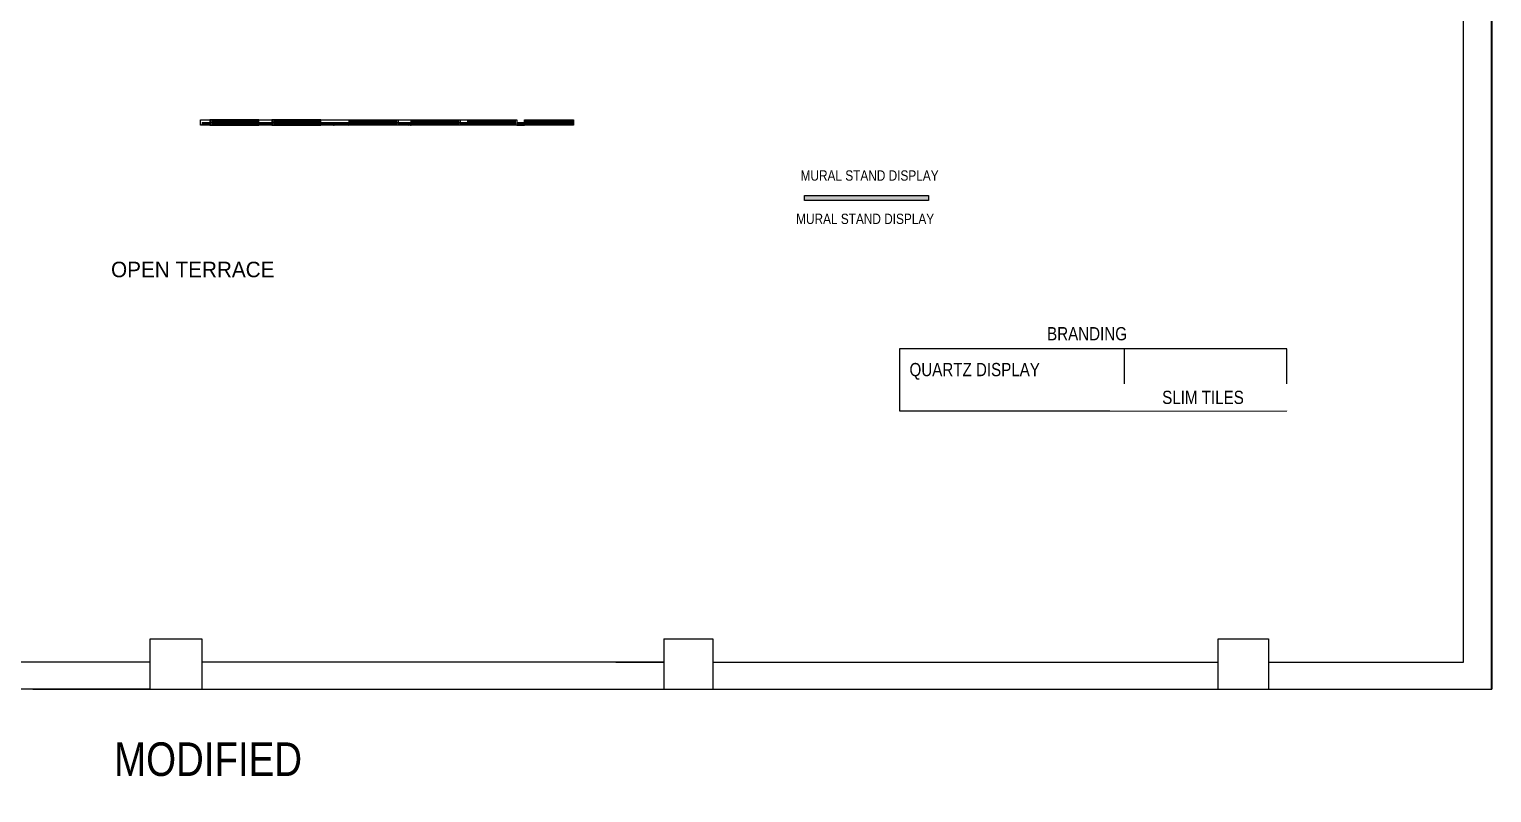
# Model space of a CAD drawing. Header units: inches. Extents: x -137722 to 81594, y -22256 to -1207.
# Drawn here: x -66036 to -65469, y -6930 to -6634 of the extents above; entities that cross this region are included whole.
import ezdxf

# ---------------------------------------------------------------- set-up
doc = ezdxf.new("R2010")
doc.units = ezdxf.units.IN
doc.header["$LTSCALE"] = 0.05
doc.header["$MEASUREMENT"] = 0
for name, color, linetype in [('00 floor', 7, 'Continuous'), ('beam', 7, 'Continuous'), ('Civil Dimension - Text', 7, 'Continuous'), ('HATCH', 251, 'Continuous'), ('text', 176, 'Continuous'), ('Vector Graphics', 7, 'Continuous')]:
    doc.layers.add(name, color=color, linetype=linetype)
doc.layers.add('FURNITURE', color=36, linetype='Continuous', lineweight=18)
doc.layers.add('WALL', color=7, linetype='Continuous', lineweight=35)
doc.styles.add('4MMOF3-8', font='ARIALN.TTF', dxfattribs={"height": 5.12})
doc.styles.get("Standard").update_dxf_attribs({"font": 'stylu.ttf', "height": 6})
pattern_1 = [(45, (2553.31547, 886.22819), (-0.08838834765, 0.08838834765), [])]
pattern_2 = [(45, (4612.43508, 1003.43226), (-0.08838834765, 0.08838834765), [])]
pattern_3 = [(45, (4684.45, 922.62824), (-0.08838834765, 0.08838834765), [])]
pattern_4 = [(45, (4684.45, 923.40824), (-0.08838834765, 0.08838834765), [])]
pattern_5 = [(45, (4708.45, 922.62824), (-0.08838834765, 0.08838834765), [])]
pattern_6 = [(45, (4708.45, 923.40824), (-0.08838834765, 0.08838834765), [])]

msp = doc.modelspace()

# ---------------------------------------------------------------- hatches: boundary and pattern name
at = {"layer": '00 floor', "true_color": 0xb3691e}
h = msp.add_hatch(color=32, dxfattribs=at)
h.dxf.hatch_style = 1
h.paths.add_polyline_path([(-65735.2721, -6698.3972), (-65735.2721, -6700.3972), (-65687.2721, -6700.3972), (-65687.2721, -6698.3972)])
at = {"layer": 'Civil Dimension - Text', "ltscale": 50, "true_color": 0xcd2027}
h = msp.add_hatch(dxfattribs=at)
h.set_pattern_fill('ANSI31', color=242)
h.set_pattern_definition(pattern_1)
h.paths.add_polyline_path([(-65968.6012, -6670.1988), (-65965.5872, -6670.1988), (-65965.5962, -6671.1988), (-65968.6012, -6671.1988)])
h = msp.add_hatch(dxfattribs=at)
h.set_pattern_fill('ANSI31', color=242)
h.set_pattern_definition(pattern_2)
h.paths.add_polyline_path([(-65946.6061, -6670.1988), (-65941.5962, -6670.1988), (-65941.5962, -6671.1988), (-65946.6061, -6671.1988)], flags=17)
h = msp.add_hatch(dxfattribs=at)
h.set_pattern_fill('ANSI31', color=242)
h.set_pattern_definition(pattern_2)
h.paths.add_polyline_path([(-65922.6061, -6670.1988), (-65917.1505, -6670.1988), (-65917.1505, -6671.1988), (-65922.6061, -6671.1988)])
h = msp.add_hatch(dxfattribs=at)
h.set_pattern_fill('ANSI31', color=242)
h.set_pattern_definition(pattern_2)
h.paths.add_polyline_path([(-65911.6949, -6670.1988), (-65917.1505, -6670.1988), (-65917.1505, -6671.1988), (-65911.6949, -6671.1988)])
h = msp.add_hatch(dxfattribs=at)
h.set_pattern_fill('ANSI31', color=242)
h.set_pattern_definition(pattern_2)
h.paths.add_polyline_path([(-65887.6949, -6670.1988), (-65892.7048, -6670.1988), (-65892.7048, -6671.1988), (-65887.6949, -6671.1988)], flags=17)
h = msp.add_hatch(dxfattribs=at)
h.set_pattern_fill('ANSI31', color=242)
h.set_pattern_definition(pattern_1)
h.paths.add_polyline_path([(-65865.6998, -6670.1988), (-65868.7137, -6670.1988), (-65868.7048, -6671.1988), (-65865.6998, -6671.1988)])
h = msp.add_hatch(dxfattribs=at)
h.set_pattern_fill('ANSI31', color=242)
h.set_pattern_definition([(45, (2575.31051, 886.22819), (-0.08838834765, 0.08838834765), [])])
h.paths.add_polyline_path([(-65843.7048, -6670.1988), (-65846.7187, -6670.1988), (-65846.7097, -6671.1988), (-65843.7048, -6671.1988)])
at = {"layer": 'HATCH', "ltscale": 50}
h = msp.add_hatch(dxfattribs=at)
h.set_pattern_fill('ANSI31', color=256)
h.set_pattern_definition(pattern_6)
h.paths.add_polyline_path([(-65964.6169, -6669.4188), (-65947.6169, -6669.4188), (-65947.6169, -6670.1988), (-65964.6169, -6670.1988)])
h = msp.add_hatch(dxfattribs=at)
h.set_pattern_fill('ANSI31', color=256)
h.set_pattern_definition(pattern_5)
h.paths.add_polyline_path([(-65964.6169, -6670.1988), (-65947.6169, -6670.1988), (-65947.6169, -6670.9788), (-65964.6169, -6670.9788)])
h = msp.add_hatch(dxfattribs=at)
h.set_pattern_fill('ANSI31', color=256)
h.set_pattern_definition(pattern_4)
h.paths.add_polyline_path([(-65940.6169, -6669.4188), (-65923.6169, -6669.4188), (-65923.6169, -6670.1988), (-65940.6169, -6670.1988)])
h = msp.add_hatch(dxfattribs=at)
h.set_pattern_fill('ANSI31', color=256)
h.set_pattern_definition(pattern_3)
h.paths.add_polyline_path([(-65940.6169, -6670.1988), (-65923.6169, -6670.1988), (-65923.6169, -6670.9788), (-65940.6169, -6670.9788)])
h = msp.add_hatch(dxfattribs=at)
h.set_pattern_fill('ANSI31', color=256)
h.set_pattern_definition(pattern_4)
h.paths.add_polyline_path([(-65893.6841, -6669.4188), (-65910.6841, -6669.4188), (-65910.6841, -6670.1988), (-65893.6841, -6670.1988)])
h = msp.add_hatch(dxfattribs=at)
h.set_pattern_fill('ANSI31', color=256)
h.set_pattern_definition(pattern_3)
h.paths.add_polyline_path([(-65893.6841, -6670.1988), (-65910.6841, -6670.1988), (-65910.6841, -6670.9788), (-65893.6841, -6670.9788)])
h = msp.add_hatch(dxfattribs=at)
h.set_pattern_fill('ANSI31', color=256)
h.set_pattern_definition(pattern_6)
h.paths.add_polyline_path([(-65869.6841, -6669.4188), (-65886.6841, -6669.4188), (-65886.6841, -6670.1988), (-65869.6841, -6670.1988)])
h = msp.add_hatch(dxfattribs=at)
h.set_pattern_fill('ANSI31', color=256)
h.set_pattern_definition(pattern_5)
h.paths.add_polyline_path([(-65869.6841, -6670.1988), (-65886.6841, -6670.1988), (-65886.6841, -6670.9788), (-65869.6841, -6670.9788)])
h = msp.add_hatch(dxfattribs=at)
h.set_pattern_fill('ANSI31', color=256)
h.set_pattern_definition([(45, (4730.44504, 923.40824), (-0.08838834765, 0.08838834765), [])])
h.paths.add_polyline_path([(-65847.6891, -6669.4188), (-65864.6891, -6669.4188), (-65864.6891, -6670.1988), (-65847.6891, -6670.1988)])
h = msp.add_hatch(dxfattribs=at)
h.set_pattern_fill('ANSI31', color=256)
h.set_pattern_definition([(45, (4730.44504, 922.62824), (-0.08838834765, 0.08838834765), [])])
h.paths.add_polyline_path([(-65847.6891, -6670.1988), (-65864.6891, -6670.1988), (-65864.6891, -6670.9788), (-65847.6891, -6670.9788)])
h = msp.add_hatch(dxfattribs=at)
h.set_pattern_fill('ANSI31', color=256)
h.set_pattern_definition([(45, (4752.44008, 923.40824), (-0.08838834765, 0.08838834765), [])])
h.paths.add_polyline_path([(-65825.694, -6669.4188), (-65842.694, -6669.4188), (-65842.694, -6670.1988), (-65825.694, -6670.1988)])
h = msp.add_hatch(dxfattribs=at)
h.set_pattern_fill('ANSI31', color=256)
h.set_pattern_definition([(45, (4752.44008, 922.62824), (-0.08838834765, 0.08838834765), [])])
h.paths.add_polyline_path([(-65825.694, -6670.1988), (-65842.694, -6670.1988), (-65842.694, -6670.9788), (-65825.694, -6670.9788)])

# ---------------------------------------------------------------- linework, layer by layer
at = {"layer": '00 floor'}
for p, q in [((-65846.7097, -6670.1988), (-65843.7048, -6670.1988)), ((-65846.7097, -6671.1988), (-65843.7048, -6671.1988)), ((-65611.434, -6757.8668), (-65611.434, -6781.8668))]:
    msp.add_line(p, q, dxfattribs=at)
for points in [[(-65969.2831, -6669.1988), (-65865.6998, -6669.1988), (-65865.6998, -6671.1988), (-65969.2831, -6671.1988)], [(-65735.2721, -6698.3972), (-65687.2721, -6698.3972), (-65687.2721, -6700.3972), (-65735.2721, -6700.3972)]]:
    msp.add_lwpolyline(points, close=True, dxfattribs=at)
at = {"layer": 'beam', "color": 253, "ltscale": 15}
msp.add_line((-65808.3355, -6879.159), (-65789.7831, -6879.159), dxfattribs=at)
at = {"layer": 'Civil Dimension - Text', "color": 244, "ltscale": 50, "true_color": 0x991b1e}
for p, q in [((-65965.1149, -6671.1988), (-65965.1149, -6669.1988)), ((-65947.1173, -6671.1988), (-65947.1173, -6669.1988)), ((-65941.1149, -6671.1988), (-65941.1149, -6669.1988)), ((-65923.1173, -6671.1988), (-65923.1173, -6669.1988)), ((-65911.1837, -6671.1988), (-65911.1837, -6669.1988)), ((-65893.1861, -6671.1988), (-65893.1861, -6669.1988)), ((-65887.1837, -6671.1988), (-65887.1837, -6669.1988)), ((-65869.1861, -6671.1988), (-65869.1861, -6669.1988)), ((-65865.1886, -6671.1988), (-65865.1886, -6669.1988)), ((-65847.1911, -6671.1988), (-65847.1911, -6669.1988)), ((-65843.1936, -6671.1988), (-65843.1936, -6669.1988)), ((-65825.196, -6671.1988), (-65825.196, -6669.1988))]:
    msp.add_line(p, q, dxfattribs=at)
for points in [[(-65946.6061, -6669.1988), (-65965.5962, -6669.1988), (-65965.5962, -6671.1988), (-65946.6061, -6671.1988)], [(-65964.6169, -6669.4188), (-65964.6169, -6670.1988), (-65947.6169, -6670.1988), (-65947.6169, -6669.4188)], [(-65964.6169, -6670.1988), (-65964.6169, -6670.9788), (-65947.6169, -6670.9788), (-65947.6169, -6670.1988)], [(-65922.6061, -6669.1988), (-65941.5962, -6669.1988), (-65941.5962, -6671.1988), (-65922.6061, -6671.1988)], [(-65940.6169, -6669.4188), (-65940.6169, -6670.1988), (-65923.6169, -6670.1988), (-65923.6169, -6669.4188)], [(-65940.6169, -6670.1988), (-65940.6169, -6670.9788), (-65923.6169, -6670.9788), (-65923.6169, -6670.1988)], [(-65911.6949, -6669.1988), (-65892.7048, -6669.1988), (-65892.7048, -6671.1988), (-65911.6949, -6671.1988)], [(-65893.6841, -6669.4188), (-65893.6841, -6670.1988), (-65910.6841, -6670.1988), (-65910.6841, -6669.4188)], [(-65893.6841, -6670.1988), (-65893.6841, -6670.9788), (-65910.6841, -6670.9788), (-65910.6841, -6670.1988)], [(-65887.6949, -6669.1988), (-65868.7048, -6669.1988), (-65868.7048, -6671.1988), (-65887.6949, -6671.1988)], [(-65869.6841, -6669.4188), (-65869.6841, -6670.1988), (-65886.6841, -6670.1988), (-65886.6841, -6669.4188)], [(-65869.6841, -6670.1988), (-65869.6841, -6670.9788), (-65886.6841, -6670.9788), (-65886.6841, -6670.1988)], [(-65865.6998, -6669.1988), (-65846.7097, -6669.1988), (-65846.7097, -6671.1988), (-65865.6998, -6671.1988)], [(-65847.6891, -6669.4188), (-65847.6891, -6670.1988), (-65864.6891, -6670.1988), (-65864.6891, -6669.4188)], [(-65847.6891, -6670.1988), (-65847.6891, -6670.9788), (-65864.6891, -6670.9788), (-65864.6891, -6670.1988)], [(-65843.7048, -6669.1988), (-65824.7147, -6669.1988), (-65824.7147, -6671.1988), (-65843.7048, -6671.1988)], [(-65825.694, -6669.4188), (-65825.694, -6670.1988), (-65842.694, -6670.1988), (-65842.694, -6669.4188)], [(-65825.694, -6670.1988), (-65825.694, -6670.9788), (-65842.694, -6670.9788), (-65842.694, -6670.1988)]]:
    msp.add_lwpolyline(points, close=True, dxfattribs=at)
at = {"layer": 'FURNITURE', "ltscale": 50}
for p, q in [((-65968.6012, -6670.1988), (-65917.1505, -6670.1988)), ((-65968.6012, -6671.1988), (-65968.6012, -6670.1988)), ((-65865.6998, -6670.1988), (-65917.1505, -6670.1988)), ((-65917.1505, -6670.1988), (-65917.1505, -6671.1988)), ((-65917.1505, -6670.1988), (-65917.1505, -6671.1988)), ((-65865.6998, -6671.1988), (-65917.1505, -6671.1988)), ((-65865.6998, -6671.1988), (-65865.6998, -6670.1988)), ((-65843.7048, -6671.1988), (-65843.7048, -6670.1988))]:
    msp.add_line(p, q, dxfattribs=at)
at = {"layer": 'Vector Graphics', "linetype": 'Continuous', "ltscale": 3}
for p, q in [((-65480.0331, -6879.159), (-65480.0331, -6591.409)), ((-65988.7831, -6879.159), (-66180.7831, -6879.159)), ((-65789.7831, -6879.159), (-65968.7831, -6879.159)), ((-65770.7831, -6879.159), (-65575.0331, -6879.159)), ((-65555.5331, -6879.159), (-65480.0331, -6879.159)), ((-65988.7831, -6889.659), (-66180.7831, -6889.659)), ((-66034.1886, -6889.659), (-65988.7831, -6889.659)), ((-65968.7831, -6889.659), (-65855.7831, -6889.659)), ((-65968.7831, -6889.659), (-65789.7831, -6889.659)), ((-65770.7831, -6889.659), (-65575.0331, -6889.659)), ((-65555.5331, -6889.659), (-65469.0331, -6889.659))]:
    msp.add_line(p, q, dxfattribs=at)
at = {"layer": 'Vector Graphics', "color": 1, "linetype": 'Continuous', "ltscale": 3}
for p, q in [((-65988.7831, -6889.659), (-65988.7831, -6870.159)), ((-65988.7831, -6870.159), (-65968.7831, -6870.159)), ((-65968.7831, -6870.159), (-65968.7831, -6889.659)), ((-65789.7831, -6870.159), (-65789.7831, -6889.659)), ((-65789.7831, -6870.159), (-65770.7831, -6870.159)), ((-65770.7831, -6870.159), (-65770.7831, -6889.659)), ((-65575.0331, -6889.659), (-65575.0331, -6870.159)), ((-65575.0331, -6870.159), (-65555.5331, -6870.159)), ((-65555.5331, -6870.159), (-65555.5331, -6889.659)), ((-65988.7831, -6889.659), (-65968.7831, -6889.659)), ((-65789.7831, -6889.659), (-65770.7831, -6889.659)), ((-65575.0331, -6889.659), (-65555.5331, -6889.659))]:
    msp.add_line(p, q, dxfattribs=at)
at = {"layer": 'WALL'}
msp.add_line((-65469.0331, -6889.659), (-65469.0331, -6514.159), dxfattribs=at)

# ---------------------------------------------------------------- texts
at = {"lineweight": 13, "insert": (-66003.9066, -6724.0912), "char_height": 6, "attachment_point": 1}
msp.add_mtext_dynamic_manual_height_columns('{\\C3;OPEN TERRACE}', width=214.241425, gutter_width=12.5, heights=[0], dxfattribs=at)
at = {"layer": 'text', "ltscale": 50, "attachment_point": 4, "style": '4MMOF3-8', "bg_fill": 2}
for s, insert, char_height, width in [('\\pi23.5502; MURAL STAND DISPLAY', (-65761.601, -6690.7256), 4, 101.801618), ('\\pi23.5502; MURAL STAND DISPLAY', (-65763.3223, -6707.5094), 4, 101.801618), ('\\pi8.03998;QUARTZ DISPLAY', (-65702.6258, -6766.5599), 5.12, 66.281096), ('\\pi15.46118;MODIFIED', (-66018.1727, -6916.8354), 13, 101.801618)]:
    msp.add_mtext(s, dxfattribs=dict(at, insert=insert, char_height=char_height, width=width))

# ---------------------------------------------------------------- next in the draw order: linework, layer by layer
at = {"layer": '00 floor'}
msp.add_lwpolyline([(-65698.434, -6781.8668), (-65548.434, -6781.8668), (-65548.434, -6757.8668), (-65698.434, -6757.8668)], close=True, dxfattribs=at)

# ---------------------------------------------------------------- next in the draw order: texts
at = {"layer": 'text', "ltscale": 50, "char_height": 5.12, "width": 66.281096, "attachment_point": 4, "style": '4MMOF3-8', "bg_fill": 2}
for s, insert in [('\\pi18.05995;BRANDING', (-65659.3477, -6752.0023)), ('\\pi17.61465;SLIM TILES ', (-65614.3201, -6776.6507))]:
    msp.add_mtext(s, dxfattribs=dict(at, insert=insert))

doc.saveas('drawing.dxf')
